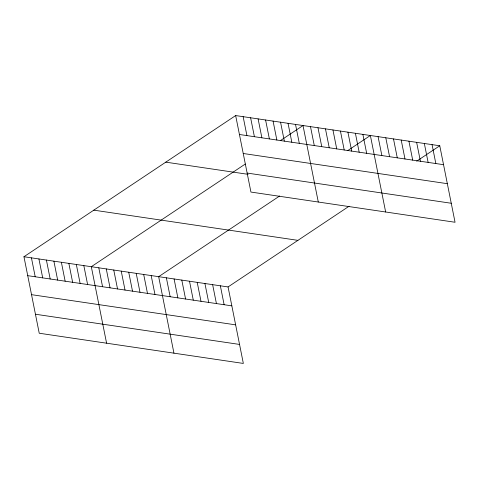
<?xml version="1.0" encoding="UTF-8"?>
<svg xmlns="http://www.w3.org/2000/svg" width="479" height="479" viewBox="0 0 479 479"><rect width="100%" height="100%" fill="white"/><g stroke="black" fill="none" stroke-linecap="round" stroke-linejoin="round"><path stroke-width="0.72" d="M349.083 206.233L228.064 286.939L243.344 363.435L39.236 333.234L23.95 256.738L235.656 115.565L439.764 145.766L455.05 222.262L250.936 192.061L235.656 115.565M245.272 164.034L91.309 266.707L106.589 343.198M280.49 140.551L303.009 125.534L318.296 202.03M279.682 195.971L158.663 276.67L173.949 353.167M347.85 150.514L370.369 135.497L385.655 211.993M416.67 161.166L439.764 145.766M239.434 134.491L443.548 164.686M243.23 153.49L447.344 183.685M247.14 173.063L451.254 203.264M165.794 162.153L248.116 174.332M93.812 210.155L297.926 240.35M23.95 256.738L228.064 286.939M27.734 275.664L231.842 305.859M31.53 294.663L235.638 324.858M35.44 314.236L239.548 344.431M432.052 144.622L435.836 163.549M424.34 143.484L428.124 162.405M416.634 142.341L420.412 161.267M408.922 141.203L412.7 160.124M401.21 140.06L404.989 158.986M393.499 138.922L397.283 157.842M385.787 137.778L389.571 156.705M378.075 136.641L381.859 155.561M362.884 134.389L366.663 153.316M355.4 133.282L359.178 152.208M347.916 132.174L351.694 151.101M340.431 131.066L344.209 149.993M332.947 129.965L336.725 148.885M325.463 128.857L329.241 147.777M317.978 127.749L321.762 146.67M310.494 126.642L314.278 145.562M295.525 124.426L299.309 143.347M288.041 123.319L291.825 142.239M280.556 122.211L284.34 141.131M273.072 121.103L276.856 140.024M265.588 119.995L269.372 138.922M258.103 118.888L261.887 137.814M250.619 117.78L254.403 136.707M243.134 116.672L246.919 135.599M220.352 285.795L224.13 304.716M212.64 284.658L216.418 303.578M204.928 283.514L208.712 302.435M197.216 282.376L201 301.297M189.504 281.233L193.288 300.153M181.798 280.089L185.577 299.016M174.087 278.952L177.865 297.872M166.375 277.808L170.153 296.735M151.178 275.563L154.962 294.483M143.694 274.455L147.478 293.376M136.21 273.347L139.994 292.268M128.725 272.24L132.509 291.166M121.241 271.132L125.025 290.058M113.757 270.024L117.541 288.951M106.272 268.917L110.056 287.843M98.794 267.809L102.572 286.735M83.825 265.6L87.603 284.52M76.341 264.492L80.119 283.412M68.856 263.384L72.634 282.305M61.372 262.276L65.15 281.197M53.888 261.169L57.666 280.089M46.403 260.061L50.181 278.982M38.919 258.953L42.697 277.874M31.434 257.846L35.212 276.766"/></g></svg>
